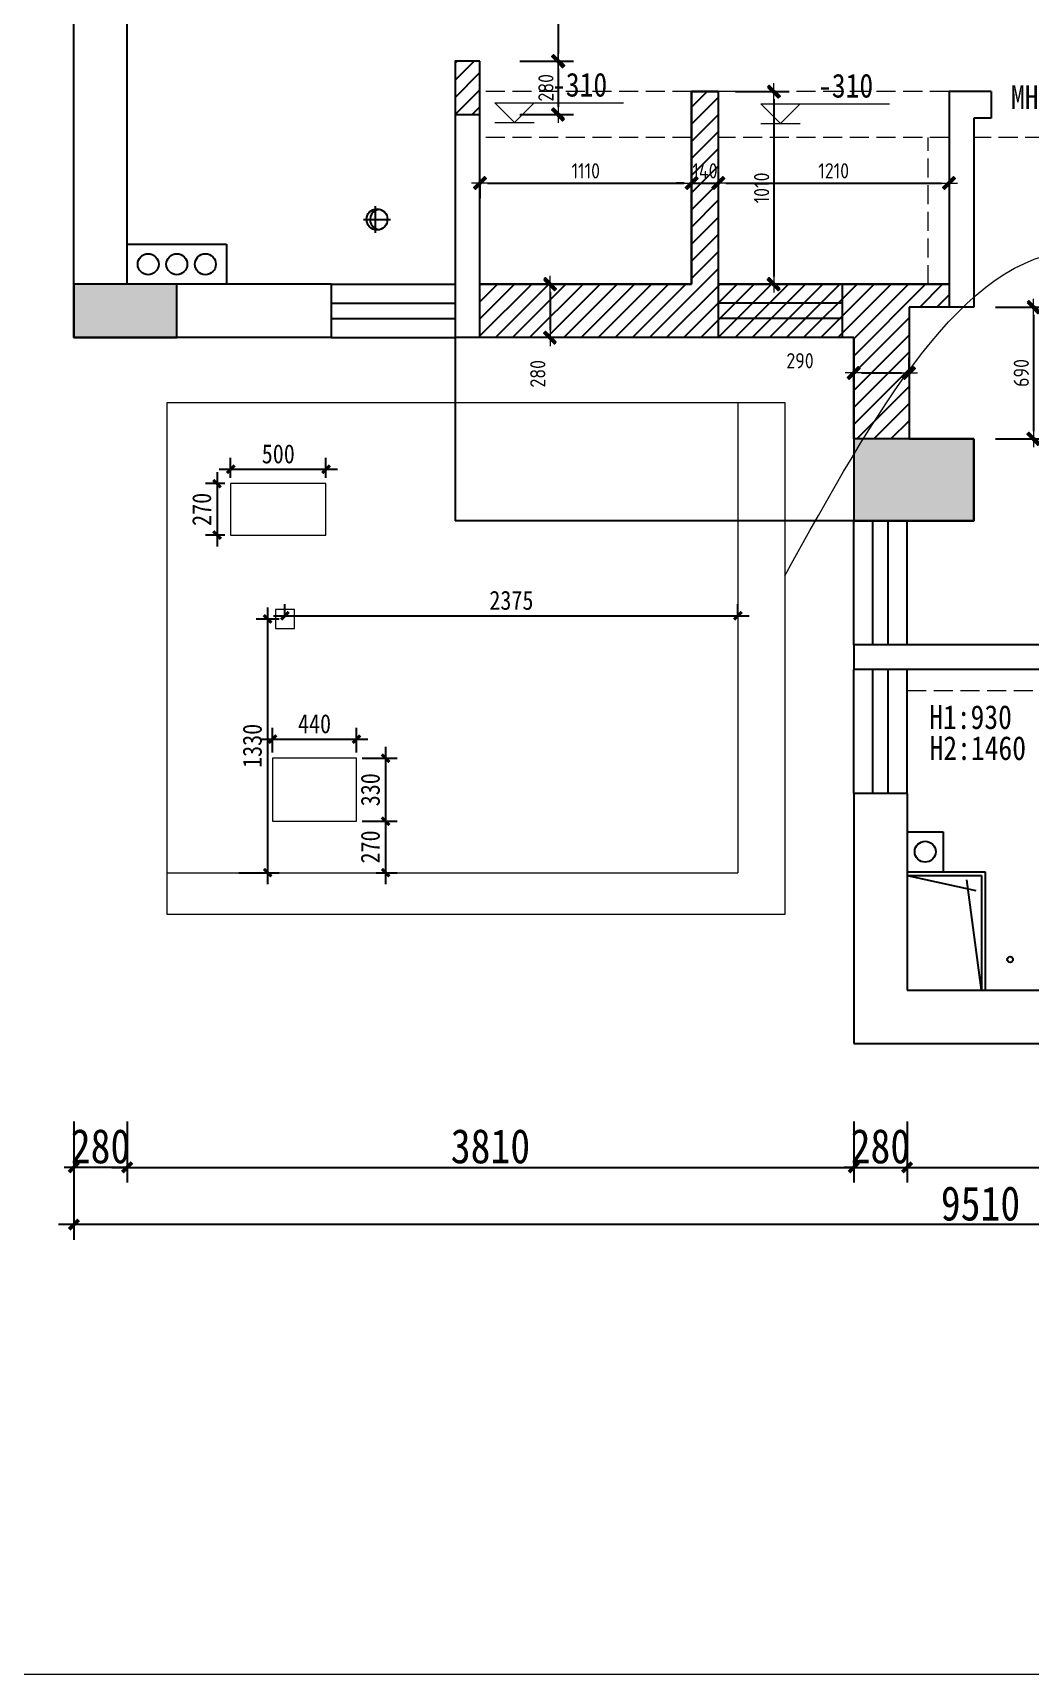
# Model space of a CAD drawing. Header units: millimetres. Extents: x 104198 to 1296755, y -81101 to 81453.
# Drawn here: x 543913 to 549144, y 5266 to 13871 of the extents above; entities that cross this region are included whole.
import ezdxf

# ---------------------------------------------------------------- set-up
doc = ezdxf.new("R2010")
doc.units = ezdxf.units.MM
doc.header["$PDMODE"] = 3
doc.linetypes.add('DASH', pattern=[8.89, 6.35, -2.54])
doc.layers.get('Defpoints').update_dxf_attribs({"color": 250})
for name, color, linetype, lineweight in [('01-PL-墙体柱子', 7, 'Continuous', 35), ('1-活动家具', 51, 'Continuous', 20), ('Lintel【过梁】', 6, 'DASH', 0), ('平面文字', 2, 'Continuous', 0)]:
    doc.layers.add(name, color=color, linetype=linetype, lineweight=lineweight)
for name, color, linetype in [('11-PL-原始门窗', 1, 'Continuous'), ('2-拆除墙墙体', 4, 'Continuous'), ('30-PL-平面文字说明', 1, 'Continuous'), ('墙体', 7, 'Continuous'), ('窗户', 1, 'Continuous')]:
    doc.layers.add(name, color=color, linetype=linetype)
doc.styles.add('CCD_DIM', font='ARCHS.SHX')
doc.styles.add('新宋体', font='', dxfattribs={"width": 0.85})
doc.styles.get('新宋体').set_extended_font_data('NSimSun')
doc.dimstyles.new('平面内部标注', dxfattribs={"dimtxt": 100, "dimasz": 40, "dimexe": 60, "dimexo": 30, "dimgap": 30, "dimtad": 1, "dimdec": 0, "dimtxsty": '新宋体', "dimblk": 'ARCHTICK', "dimcen": 80, "dimdle": 60, "dimclrd": 8, "dimclre": 8, "dimclrt": 1, "dimadec": 0, "dimazin": 0, "dimtfac": 1, "dimtdec": 0, "dimtix": 1, "dimtmove": 2, "dimatfit": 3, "dimldrblk": 'DOT', "dimfxl": 150, "dimfxlon": 1, "dimarcsym": 0})
doc.dimstyles.new('平面外部尺寸', dxfattribs={"dimtxt": 180, "dimasz": 50, "dimexe": 80, "dimexo": 60, "dimgap": 20, "dimtad": 1, "dimdec": 0, "dimtxsty": '新宋体', "dimblk": 'ARCHTICK', "dimcen": 2.5, "dimdle": 80, "dimclrd": 8, "dimclre": 8, "dimclrt": 1, "dimadec": 0, "dimazin": 0, "dimtfac": 1, "dimtdec": 0, "dimtix": 1, "dimtmove": 2, "dimatfit": 3, "dimldrblk": 'DOT', "dimfxl": 1, "dimarcsym": 0})
doc.dimstyles.new('海龍1：40', dxfattribs={"dimscale": 40, "dimtxt": 2, "dimasz": 1, "dimexe": 2, "dimexo": 2, "dimgap": 0.6, "dimtad": 1, "dimdec": 0, "dimrnd": 5, "dimdsep": 46, "dimtxsty": 'CCD_DIM', "dimblk": 'WS-cj', "dimcen": 1, "dimclrd": 44, "dimclre": 44, "dimclrt": 2, "dimadec": 0, "dimazin": 2, "dimtfac": 1, "dimtdec": 4, "dimtix": 1, "dimtmove": 2, "dimatfit": 3, "dimldrblk": 'CCD_Leader_Arrow', "dimfxl": 5, "dimfxlon": 1, "dimtolj": 1, "dimarcsym": 0})

# ---------------------------------------------------------------- blocks, each defined once
blk = doc.blocks.new('_ArchTick')
at = {"color": 2, "linetype": 'ByBlock', "const_width": 0.4}
blk.add_lwpolyline([(-0.5, -0.5), (0.5, 0.5)], dxfattribs=at)
blk = doc.blocks.new('*D353')
at = {"layer": 'Defpoints', "color": 0, "transparency": 16777216}
for p in [(545610.5, 10167.8), (545170.5, 10067.4), (545610.5, 10067.4)]:
    blk.add_point(p, dxfattribs=at)
at = {"layer": '平面文字', "color": 8, "lineweight": -2, "transparency": 16777216}
for p, q in [((545110.5, 10167.8), (545670.5, 10167.8)), ((545170.5, 10097.4), (545170.5, 10227.8)), ((545610.5, 10097.4), (545610.5, 10227.8))]:
    blk.add_line(p, q, dxfattribs=at)
at = {"layer": '平面文字', "color": 8, "lineweight": -2, "transparency": 16777216, "xscale": 40, "yscale": 40, "zscale": 40, "rotation": 180}
blk.add_blockref('_ArchTick', (545170.5, 10167.8), dxfattribs=at)
at = {"layer": '平面文字', "color": 8, "lineweight": -2, "transparency": 16777216, "xscale": 40, "yscale": 40, "zscale": 40}
blk.add_blockref('_ArchTick', (545610.5, 10167.8), dxfattribs=at)
at = {"layer": '平面文字', "color": 1, "transparency": 16777216, "insert": (545390.5, 10247.8), "char_height": 100, "attachment_point": 5, "style": '新宋体'}
blk.add_mtext('440', dxfattribs=at)
blk = doc.blocks.new('_Dot')
at = {"color": 2, "linetype": 'ByBlock', "lineweight": -2}
blk.add_line((-0.5, 0), (-1, 0), dxfattribs=at)
at = {"color": 2, "linetype": 'ByBlock', "const_width": 0.5}
blk.add_lwpolyline([(-0.25, 0, 1), (0.25, 0, 1)], format="xyb", close=True, dxfattribs=at)
blk = doc.blocks.new('*D354')
at = {"layer": 'Defpoints', "color": 0, "transparency": 16777216}
for p in [(545610.5, 10067.4), (545610.5, 9737.4), (545763.5, 9737.4)]:
    blk.add_point(p, dxfattribs=at)
at = {"layer": '平面文字', "color": 8, "lineweight": -2, "transparency": 16777216}
for p, q in [((545763.5, 10127.4), (545763.5, 9677.4)), ((545640.5, 10067.4), (545823.5, 10067.4)), ((545640.5, 9737.4), (545823.5, 9737.4))]:
    blk.add_line(p, q, dxfattribs=at)
at = {"layer": '平面文字', "color": 8, "lineweight": -2, "transparency": 16777216, "xscale": 40, "yscale": 40, "zscale": 40}
for p, rotation in [((545763.5, 10067.4), 90), ((545763.5, 9737.4), 270)]:
    blk.add_blockref('_ArchTick', p, dxfattribs=dict(at, rotation=rotation))
at = {"layer": '平面文字', "color": 1, "transparency": 16777216, "insert": (545683.5, 9902.4), "char_height": 100, "attachment_point": 5, "rotation": 90, "style": '新宋体'}
blk.add_mtext('330', dxfattribs=at)
blk = doc.blocks.new('*D355')
at = {"layer": 'Defpoints', "color": 0, "transparency": 16777216}
for p in [(545610.5, 9737.4), (545684, 9467.4), (545763.5, 9467.4)]:
    blk.add_point(p, dxfattribs=at)
at = {"layer": '平面文字', "color": 8, "lineweight": -2, "transparency": 16777216}
for p, q in [((545640.5, 9737.4), (545823.5, 9737.4)), ((545763.5, 9797.4), (545763.5, 9407.4)), ((545714, 9467.4), (545823.5, 9467.4))]:
    blk.add_line(p, q, dxfattribs=at)
at = {"layer": '平面文字', "color": 8, "lineweight": -2, "transparency": 16777216, "xscale": 40, "yscale": 40, "zscale": 40}
for p, rotation in [((545763.5, 9737.4), 90), ((545763.5, 9467.4), 270)]:
    blk.add_blockref('_ArchTick', p, dxfattribs=dict(at, rotation=rotation))
at = {"layer": '平面文字', "color": 1, "transparency": 16777216, "insert": (545683.5, 9602.4), "char_height": 100, "attachment_point": 5, "rotation": 90, "style": '新宋体'}
blk.add_mtext('270', dxfattribs=at)
blk = doc.blocks.new('*D356')
at = {"layer": 'Defpoints', "color": 0, "transparency": 16777216}
for p in [(545450.5, 11582.7), (544950.5, 11507.4), (545450.5, 11507.4)]:
    blk.add_point(p, dxfattribs=at)
at = {"layer": '平面文字', "color": 8, "lineweight": -2, "transparency": 16777216}
for p, q in [((544950.5, 11537.4), (544950.5, 11642.7)), ((545450.5, 11537.4), (545450.5, 11642.7)), ((544890.5, 11582.7), (545510.5, 11582.7))]:
    blk.add_line(p, q, dxfattribs=at)
at = {"layer": '平面文字', "color": 8, "lineweight": -2, "transparency": 16777216, "xscale": 40, "yscale": 40, "zscale": 40, "rotation": 180}
blk.add_blockref('_ArchTick', (544950.5, 11582.7), dxfattribs=at)
at = {"layer": '平面文字', "color": 8, "lineweight": -2, "transparency": 16777216, "xscale": 40, "yscale": 40, "zscale": 40}
blk.add_blockref('_ArchTick', (545450.5, 11582.7), dxfattribs=at)
at = {"layer": '平面文字', "color": 1, "transparency": 16777216, "insert": (545200.5, 11662.7), "char_height": 100, "attachment_point": 5, "style": '新宋体'}
blk.add_mtext('500', dxfattribs=at)
blk = doc.blocks.new('*D352')
at = {"layer": 'Defpoints', "color": 0, "transparency": 16777216}
for p in [(545235.5, 10797.4), (547610.5, 10814.8), (547610.5, 10797.4)]:
    blk.add_point(p, dxfattribs=at)
at = {"layer": '平面文字', "color": 8, "lineweight": -2, "transparency": 16777216}
for p, q in [((545235.5, 10814.8), (545235.5, 10874.8)), ((547610.5, 10814.8), (547610.5, 10874.8)), ((545175.5, 10814.8), (547670.5, 10814.8))]:
    blk.add_line(p, q, dxfattribs=at)
at = {"layer": '平面文字', "color": 8, "lineweight": -2, "transparency": 16777216, "xscale": 40, "yscale": 40, "zscale": 40, "rotation": 180}
blk.add_blockref('_ArchTick', (545235.5, 10814.8), dxfattribs=at)
at = {"layer": '平面文字', "color": 8, "lineweight": -2, "transparency": 16777216, "xscale": 40, "yscale": 40, "zscale": 40}
blk.add_blockref('_ArchTick', (547610.5, 10814.8), dxfattribs=at)
at = {"layer": '平面文字', "color": 1, "transparency": 16777216, "insert": (546423, 10894.8), "char_height": 100, "attachment_point": 5, "style": '新宋体'}
blk.add_mtext('2375', dxfattribs=at)
blk = doc.blocks.new('*D357')
at = {"layer": 'Defpoints', "color": 0, "transparency": 16777216}
for p in [(545235.5, 10797.4), (104628.7, 9467.4), (545144.4, 9467.4)]:
    blk.add_point(p, dxfattribs=at)
at = {"layer": '平面文字', "color": 8, "lineweight": -2, "transparency": 16777216}
for p, q in [((545144.4, 10857.4), (545144.4, 9407.4)), ((545205.5, 10797.4), (545084.4, 10797.4)), ((544994.4, 9467.4), (545204.4, 9467.4))]:
    blk.add_line(p, q, dxfattribs=at)
at = {"layer": '平面文字', "color": 8, "lineweight": -2, "transparency": 16777216, "xscale": 40, "yscale": 40, "zscale": 40}
for p, rotation in [((545144.4, 10797.4), 90), ((545144.4, 9467.4), 270)]:
    blk.add_blockref('_ArchTick', p, dxfattribs=dict(at, rotation=rotation))
at = {"layer": '平面文字', "color": 1, "transparency": 16777216, "insert": (545064.4, 10132.4), "char_height": 100, "attachment_point": 5, "rotation": 90, "style": '新宋体'}
blk.add_mtext('1330', dxfattribs=at)
blk = doc.blocks.new('*D358')
at = {"layer": 'Defpoints', "color": 0, "transparency": 16777216}
for p in [(544950.5, 11507.4), (544879.4, 11237.4), (544950.5, 11237.4)]:
    blk.add_point(p, dxfattribs=at)
at = {"layer": '平面文字', "color": 8, "lineweight": -2, "transparency": 16777216}
for p, q in [((544879.4, 11567.4), (544879.4, 11177.4)), ((544920.5, 11507.4), (544819.4, 11507.4)), ((544920.5, 11237.4), (544819.4, 11237.4))]:
    blk.add_line(p, q, dxfattribs=at)
at = {"layer": '平面文字', "color": 8, "lineweight": -2, "transparency": 16777216, "xscale": 40, "yscale": 40, "zscale": 40}
for p, rotation in [((544879.4, 11507.4), 90), ((544879.4, 11237.4), 270)]:
    blk.add_blockref('_ArchTick', p, dxfattribs=dict(at, rotation=rotation))
at = {"layer": '平面文字', "color": 1, "transparency": 16777216, "insert": (544799.4, 11372.4), "char_height": 100, "attachment_point": 5, "rotation": 90, "style": '新宋体'}
blk.add_mtext('270', dxfattribs=at)
blk = doc.blocks.new('*D359')
at = {"layer": 'Defpoints', "color": 0, "transparency": 16777216}
for p in [(544950.5, 11237.4), (104343.7, 9467.4), (104343.7, 9467.4)]:
    blk.add_point(p, dxfattribs=at)
at = {"layer": '平面文字', "color": 8, "lineweight": -2, "transparency": 16777216}
for p, q in [((104343.7, 11297.4), (104343.7, 9407.4)), ((104493.7, 11237.4), (104283.7, 11237.4)), ((104343.7, 9467.4), (104283.7, 9467.4))]:
    blk.add_line(p, q, dxfattribs=at)
at = {"layer": '平面文字', "color": 8, "lineweight": -2, "transparency": 16777216, "xscale": 40, "yscale": 40, "zscale": 40}
for p, rotation in [((104343.7, 11237.4), 90), ((104343.7, 9467.4), 270)]:
    blk.add_blockref('_ArchTick', p, dxfattribs=dict(at, rotation=rotation))
at = {"layer": '平面文字', "color": 1, "transparency": 16777216, "insert": (104263.7, 10352.4), "char_height": 100, "attachment_point": 5, "rotation": 90, "style": '新宋体'}
blk.add_mtext('1770', dxfattribs=at)
blk = doc.blocks.new('WS-cj')
blk.add_hatch(color=2).paths.add_polyline_path([(0.59, 0.82), (-0.82, -0.59), (-0.59, -0.82), (0.82, 0.59)])
at = {"color": 2, "linetype": 'ByBlock', "lineweight": 0}
for p, q in [((-1.1, 0), (0, 0)), ((0, 0), (1.1, 0))]:
    blk.add_line(p, q, dxfattribs=at)
at = {"color": 2}
blk.add_lwpolyline([(0.59, 0.82), (-0.82, -0.59), (-0.59, -0.82), (0.82, 0.59)], close=True, dxfattribs=at)
blk = doc.blocks.new('*D407')
at = {"layer": '2-拆除墙墙体', "color": 44, "lineweight": -2, "transparency": 16777216}
for p, q in [((546468.1, 14422.5), (546748.1, 14422.5)), ((546668.1, 14382.5), (546668.1, 13762.5)), ((546468.1, 13722.5), (546748.1, 13722.5))]:
    blk.add_line(p, q, dxfattribs=at)
at = {"layer": 'Defpoints', "color": 0, "transparency": 16777216}
for p in [(546258.2, 14422.5), (546258.2, 13722.5), (546668.1, 13722.5)]:
    blk.add_point(p, dxfattribs=at)
at = {"layer": '2-拆除墙墙体', "color": 44, "lineweight": -2, "transparency": 16777216, "xscale": 40, "yscale": 40, "zscale": 40}
for p, rotation in [((546668.1, 14422.5), 90), ((546668.1, 13722.5), 270)]:
    blk.add_blockref('WS-cj', p, dxfattribs=dict(at, rotation=rotation))
at = {"layer": '2-拆除墙墙体', "color": 2, "transparency": 16777216, "insert": (546604.1, 14072.5), "char_height": 80, "attachment_point": 5, "rotation": 90, "style": 'CCD_DIM'}
blk.add_mtext('\\A1;700', dxfattribs=at)
blk = doc.blocks.new('CCD_Leader_Arrow')
at = {"color": 50, "linetype": 'ByBlock'}
blk.add_line((0, 0), (-1, 0), dxfattribs=at)
for points in [[(-0.86, 0.67), (-0.6, 0.85), (-0.24, 0), (0, 0)], [(-0.86, -0.67), (-0.6, -0.85), (-0.24, 0), (0, 0)]]:
    blk.add_solid(points, dxfattribs=at)
blk = doc.blocks.new('*D408')
at = {"layer": '2-拆除墙墙体', "color": 44, "lineweight": -2, "transparency": 16777216}
for p, q in [((546468.1, 13722.5), (546748.1, 13722.5)), ((546668.1, 13682.5), (546668.1, 13482.5)), ((546468.1, 13442.5), (546748.1, 13442.5))]:
    blk.add_line(p, q, dxfattribs=at)
at = {"layer": 'Defpoints', "color": 0, "transparency": 16777216}
for p in [(546258.2, 13722.5), (546258.2, 13442.5), (546668.1, 13442.5)]:
    blk.add_point(p, dxfattribs=at)
at = {"layer": '2-拆除墙墙体', "color": 44, "lineweight": -2, "transparency": 16777216, "xscale": 40, "yscale": 40, "zscale": 40}
for p, rotation in [((546668.1, 13722.5), 90), ((546668.1, 13442.5), 270)]:
    blk.add_blockref('WS-cj', p, dxfattribs=dict(at, rotation=rotation))
at = {"layer": '2-拆除墙墙体', "color": 2, "transparency": 16777216, "insert": (546604.1, 13582.5), "char_height": 80, "attachment_point": 5, "rotation": 90, "style": 'CCD_DIM'}
blk.add_mtext('\\A1;280', dxfattribs=at)
blk = doc.blocks.new('*D410')
at = {"layer": '2-拆除墙墙体', "color": 44, "lineweight": -2, "transparency": 16777216}
for p, q in [((546258.2, 13083.2), (546258.2, 13003.2)), ((546298.2, 13083.2), (547328.2, 13083.2)), ((547368.2, 13083.2), (547368.2, 13003.2))]:
    blk.add_line(p, q, dxfattribs=at)
at = {"layer": 'Defpoints', "color": 0, "transparency": 16777216}
for p in [(546258.2, 13137.5), (547368.2, 13137.5), (547368.2, 13083.2)]:
    blk.add_point(p, dxfattribs=at)
at = {"layer": '2-拆除墙墙体', "color": 44, "lineweight": -2, "transparency": 16777216, "xscale": 40, "yscale": 40, "zscale": 40, "rotation": 180}
blk.add_blockref('WS-cj', (546258.2, 13083.2), dxfattribs=at)
at = {"layer": '2-拆除墙墙体', "color": 44, "lineweight": -2, "transparency": 16777216, "xscale": 40, "yscale": 40, "zscale": 40}
blk.add_blockref('WS-cj', (547368.2, 13083.2), dxfattribs=at)
at = {"layer": '2-拆除墙墙体', "color": 2, "transparency": 16777216, "insert": (546813.2, 13147.2), "char_height": 80, "attachment_point": 5, "style": 'CCD_DIM'}
blk.add_mtext('\\A1;1110', dxfattribs=at)
blk = doc.blocks.new('*D411')
at = {"layer": '2-拆除墙墙体', "color": 44, "lineweight": -2, "transparency": 16777216}
for p, q in [((547328.2, 13083.2), (547288.2, 13083.2)), ((547368.2, 13083.2), (547368.2, 13003.2)), ((547368.2, 13083.2), (547508.2, 13083.2)), ((547508.2, 13083.2), (547508.2, 13003.2)), ((547548.2, 13083.2), (547588.2, 13083.2))]:
    blk.add_line(p, q, dxfattribs=at)
at = {"layer": 'Defpoints', "color": 0, "transparency": 16777216}
for p in [(547368.2, 13137.5), (547508.2, 13152.3), (547508.2, 13083.2)]:
    blk.add_point(p, dxfattribs=at)
at = {"layer": '2-拆除墙墙体', "color": 44, "lineweight": -2, "transparency": 16777216, "xscale": 40, "yscale": 40, "zscale": 40}
blk.add_blockref('WS-cj', (547368.2, 13083.2), dxfattribs=at)
at = {"layer": '2-拆除墙墙体', "color": 44, "lineweight": -2, "transparency": 16777216, "xscale": 40, "yscale": 40, "zscale": 40, "rotation": 180}
blk.add_blockref('WS-cj', (547508.2, 13083.2), dxfattribs=at)
at = {"layer": '2-拆除墙墙体', "color": 2, "transparency": 16777216, "insert": (547438.2, 13147.2), "char_height": 80, "attachment_point": 5, "style": 'CCD_DIM'}
blk.add_mtext('\\A1;140', dxfattribs=at)
blk = doc.blocks.new('*D412')
at = {"layer": '2-拆除墙墙体', "color": 44, "lineweight": -2, "transparency": 16777216}
for p, q in [((547508.2, 13083.2), (547508.2, 13003.2)), ((547548.2, 13083.2), (548678.2, 13083.2)), ((548718.2, 13119.9), (548718.2, 13003.2))]:
    blk.add_line(p, q, dxfattribs=at)
at = {"layer": 'Defpoints', "color": 0, "transparency": 16777216}
for p in [(548718.2, 13199.9), (547508.2, 13152.3), (548718.2, 13083.2)]:
    blk.add_point(p, dxfattribs=at)
at = {"layer": '2-拆除墙墙体', "color": 44, "lineweight": -2, "transparency": 16777216, "xscale": 40, "yscale": 40, "zscale": 40, "rotation": 180}
blk.add_blockref('WS-cj', (547508.2, 13083.2), dxfattribs=at)
at = {"layer": '2-拆除墙墙体', "color": 44, "lineweight": -2, "transparency": 16777216, "xscale": 40, "yscale": 40, "zscale": 40}
blk.add_blockref('WS-cj', (548718.2, 13083.2), dxfattribs=at)
at = {"layer": '2-拆除墙墙体', "color": 2, "transparency": 16777216, "insert": (548113.2, 13147.2), "char_height": 80, "attachment_point": 5, "style": 'CCD_DIM'}
blk.add_mtext('\\A1;1210', dxfattribs=at)
blk = doc.blocks.new('*D413')
at = {"layer": '2-拆除墙墙体', "color": 44, "lineweight": -2, "transparency": 16777216}
for p, q in [((547599.1, 13562.5), (547879.1, 13562.5)), ((547799.1, 13522.5), (547799.1, 12592.5)), ((547599.1, 12552.5), (547879.1, 12552.5))]:
    blk.add_line(p, q, dxfattribs=at)
at = {"layer": 'Defpoints', "color": 0, "transparency": 16777216}
for p in [(547508.2, 13562.5), (547508.2, 12552.5), (547799.1, 12552.5)]:
    blk.add_point(p, dxfattribs=at)
at = {"layer": '2-拆除墙墙体', "color": 44, "lineweight": -2, "transparency": 16777216, "xscale": 40, "yscale": 40, "zscale": 40}
for p, rotation in [((547799.1, 13562.5), 90), ((547799.1, 12552.5), 270)]:
    blk.add_blockref('WS-cj', p, dxfattribs=dict(at, rotation=rotation))
at = {"layer": '2-拆除墙墙体', "color": 2, "transparency": 16777216, "insert": (547735.1, 13057.5), "char_height": 80, "attachment_point": 5, "rotation": 90, "style": 'CCD_DIM'}
blk.add_mtext('\\A1;1010', dxfattribs=at)
blk = doc.blocks.new('*D414')
at = {"layer": '2-拆除墙墙体', "color": 44, "lineweight": -2, "transparency": 16777216}
for p, q in [((546625.5, 12552.5), (546545.5, 12552.5)), ((546625.5, 12512.5), (546625.5, 12312.5)), ((546625.5, 12272.5), (546545.5, 12272.5))]:
    blk.add_line(p, q, dxfattribs=at)
at = {"layer": 'Defpoints', "color": 0, "transparency": 16777216}
for p in [(546687.2, 12552.5), (546625.5, 12272.5), (546687.2, 12272.5)]:
    blk.add_point(p, dxfattribs=at)
at = {"layer": '2-拆除墙墙体', "color": 44, "lineweight": -2, "transparency": 16777216, "xscale": 40, "yscale": 40, "zscale": 40}
for p, rotation in [((546625.5, 12552.5), 90), ((546625.5, 12272.5), 270)]:
    blk.add_blockref('WS-cj', p, dxfattribs=dict(at, rotation=rotation))
at = {"layer": '2-拆除墙墙体', "color": 2, "transparency": 16777216, "insert": (546561.5, 12083.1), "char_height": 80, "attachment_point": 5, "rotation": 90, "style": 'CCD_DIM'}
blk.add_mtext('\\A1;280', dxfattribs=at)
blk = doc.blocks.new('*D415')
at = {"layer": '2-拆除墙墙体', "color": 44, "lineweight": -2, "transparency": 16777216}
for p, q in [((548961, 12432.5), (549241, 12432.5)), ((549161, 12392.5), (549161, 11782.5)), ((548961, 11742.5), (549241, 11742.5))]:
    blk.add_line(p, q, dxfattribs=at)
at = {"layer": 'Defpoints', "color": 0, "transparency": 16777216}
for p in [(548508.2, 12432.5), (548508.2, 11742.5), (549161, 11742.5)]:
    blk.add_point(p, dxfattribs=at)
at = {"layer": '2-拆除墙墙体', "color": 44, "lineweight": -2, "transparency": 16777216, "xscale": 40, "yscale": 40, "zscale": 40}
for p, rotation in [((549161, 12432.5), 90), ((549161, 11742.5), 270)]:
    blk.add_blockref('WS-cj', p, dxfattribs=dict(at, rotation=rotation))
at = {"layer": '2-拆除墙墙体', "color": 2, "transparency": 16777216, "insert": (549097, 12087.5), "char_height": 80, "attachment_point": 5, "rotation": 90, "style": 'CCD_DIM'}
blk.add_mtext('\\A1;690', dxfattribs=at)
blk = doc.blocks.new('*D422')
at = {"layer": '2-拆除墙墙体', "color": 44, "lineweight": -2, "transparency": 16777216}
for p, q in [((548218.2, 12087.5), (548218.2, 12167.5)), ((548508.2, 12087.5), (548508.2, 12167.5)), ((548258.2, 12087.5), (548468.2, 12087.5))]:
    blk.add_line(p, q, dxfattribs=at)
at = {"layer": 'Defpoints', "color": 0, "transparency": 16777216}
for p in [(548218.2, 12086.9), (548508.2, 12087.5), (548508.2, 12087.5)]:
    blk.add_point(p, dxfattribs=at)
at = {"layer": '2-拆除墙墙体', "color": 44, "lineweight": -2, "transparency": 16777216, "xscale": 40, "yscale": 40, "zscale": 40, "rotation": 180}
blk.add_blockref('WS-cj', (548218.2, 12087.5), dxfattribs=at)
at = {"layer": '2-拆除墙墙体', "color": 44, "lineweight": -2, "transparency": 16777216, "xscale": 40, "yscale": 40, "zscale": 40}
blk.add_blockref('WS-cj', (548508.2, 12087.5), dxfattribs=at)
at = {"layer": '2-拆除墙墙体', "color": 2, "transparency": 16777216, "insert": (547936.7, 12151.5), "char_height": 80, "attachment_point": 5, "style": 'CCD_DIM'}
blk.add_mtext('\\A1;290', dxfattribs=at)
blk = doc.blocks.new('*D523')
at = {"layer": '30-PL-平面文字说明', "color": 8, "lineweight": -2, "transparency": 16777216}
for p, q in [((544408.2, 8162.5), (544408.2, 7842.5)), ((548218.2, 8162.5), (548218.2, 7842.5)), ((544328.2, 7922.5), (548298.2, 7922.5))]:
    blk.add_line(p, q, dxfattribs=at)
at = {"layer": 'Defpoints', "color": 0, "transparency": 16777216}
for p in [(544408.2, 8222.5), (548218.2, 8222.5), (548218.2, 7922.5)]:
    blk.add_point(p, dxfattribs=at)
at = {"layer": '30-PL-平面文字说明', "color": 8, "lineweight": -2, "transparency": 16777216, "xscale": 50, "yscale": 50, "zscale": 50, "rotation": 180}
blk.add_blockref('_ArchTick', (544408.2, 7922.5), dxfattribs=at)
at = {"layer": '30-PL-平面文字说明', "color": 8, "lineweight": -2, "transparency": 16777216, "xscale": 50, "yscale": 50, "zscale": 50}
blk.add_blockref('_ArchTick', (548218.2, 7922.5), dxfattribs=at)
at = {"layer": '30-PL-平面文字说明', "color": 1, "transparency": 16777216, "insert": (546313.2, 8032.5), "char_height": 180, "attachment_point": 5, "style": '新宋体'}
blk.add_mtext('3810', dxfattribs=at)
blk = doc.blocks.new('*D524')
at = {"layer": '30-PL-平面文字说明', "color": 8, "lineweight": -2, "transparency": 16777216}
for p, q in [((548218.2, 8162.5), (548218.2, 7842.5)), ((548498.2, 8162.5), (548498.2, 7842.5)), ((548218.2, 7922.5), (548168.2, 7922.5)), ((548218.2, 7922.5), (548498.2, 7922.5)), ((548498.2, 7922.5), (548548.2, 7922.5))]:
    blk.add_line(p, q, dxfattribs=at)
at = {"layer": 'Defpoints', "color": 0, "transparency": 16777216}
for p in [(548218.2, 8222.5), (548498.2, 8222.5), (548498.2, 7922.5)]:
    blk.add_point(p, dxfattribs=at)
at = {"layer": '30-PL-平面文字说明', "color": 8, "lineweight": -2, "transparency": 16777216, "xscale": 50, "yscale": 50, "zscale": 50}
blk.add_blockref('_ArchTick', (548218.2, 7922.5), dxfattribs=at)
at = {"layer": '30-PL-平面文字说明', "color": 8, "lineweight": -2, "transparency": 16777216, "xscale": 50, "yscale": 50, "zscale": 50, "rotation": 180}
blk.add_blockref('_ArchTick', (548498.2, 7922.5), dxfattribs=at)
at = {"layer": '30-PL-平面文字说明', "color": 1, "transparency": 16777216, "insert": (548358.2, 8032.5), "char_height": 180, "attachment_point": 5, "style": '新宋体'}
blk.add_mtext('280', dxfattribs=at)
blk = doc.blocks.new('*D525')
at = {"layer": '30-PL-平面文字说明', "color": 8, "lineweight": -2, "transparency": 16777216}
for p, q in [((548498.2, 8162.5), (548498.2, 7842.5)), ((551218.2, 8162.5), (551218.2, 7842.5)), ((548418.2, 7922.5), (551298.2, 7922.5))]:
    blk.add_line(p, q, dxfattribs=at)
at = {"layer": 'Defpoints', "color": 0, "transparency": 16777216}
for p in [(548498.2, 8222.5), (551218.2, 8222.5), (551218.2, 7922.5)]:
    blk.add_point(p, dxfattribs=at)
at = {"layer": '30-PL-平面文字说明', "color": 8, "lineweight": -2, "transparency": 16777216, "xscale": 50, "yscale": 50, "zscale": 50, "rotation": 180}
blk.add_blockref('_ArchTick', (548498.2, 7922.5), dxfattribs=at)
at = {"layer": '30-PL-平面文字说明', "color": 8, "lineweight": -2, "transparency": 16777216, "xscale": 50, "yscale": 50, "zscale": 50}
blk.add_blockref('_ArchTick', (551218.2, 7922.5), dxfattribs=at)
at = {"layer": '30-PL-平面文字说明', "color": 1, "transparency": 16777216, "insert": (549858.2, 8032.5), "char_height": 180, "attachment_point": 5, "style": '新宋体'}
blk.add_mtext('2720', dxfattribs=at)
blk = doc.blocks.new('*D529')
at = {"layer": '30-PL-平面文字说明', "color": 8, "lineweight": -2, "transparency": 16777216}
for p, q in [((544128.2, 8162.5), (544128.2, 7542.5)), ((553638.2, 8162.5), (553638.2, 7542.5)), ((553718.2, 7622.5), (544048.2, 7622.5))]:
    blk.add_line(p, q, dxfattribs=at)
at = {"layer": 'Defpoints', "color": 0, "transparency": 16777216}
for p in [(544128.2, 8222.5), (553638.2, 8222.5), (544128.2, 7622.5)]:
    blk.add_point(p, dxfattribs=at)
at = {"layer": '30-PL-平面文字说明', "color": 8, "lineweight": -2, "transparency": 16777216, "xscale": 50, "yscale": 50, "zscale": 50, "rotation": 180}
blk.add_blockref('_ArchTick', (544128.2, 7622.5), dxfattribs=at)
at = {"layer": '30-PL-平面文字说明', "color": 8, "lineweight": -2, "transparency": 16777216, "xscale": 50, "yscale": 50, "zscale": 50}
blk.add_blockref('_ArchTick', (553638.2, 7622.5), dxfattribs=at)
at = {"layer": '30-PL-平面文字说明', "color": 1, "transparency": 16777216, "insert": (548883.2, 7732.5), "char_height": 180, "attachment_point": 5, "style": '新宋体'}
blk.add_mtext('9510', dxfattribs=at)
blk = doc.blocks.new('*D546')
at = {"layer": '30-PL-平面文字说明', "color": 8, "lineweight": -2, "transparency": 16777216}
for p, q in [((544128.2, 8162.5), (544128.2, 7842.5)), ((544408.2, 8162.5), (544408.2, 7842.5)), ((544128.2, 7922.5), (544078.2, 7922.5)), ((544408.2, 7922.5), (544128.2, 7922.5)), ((544408.2, 7922.5), (544458.2, 7922.5))]:
    blk.add_line(p, q, dxfattribs=at)
at = {"layer": 'Defpoints', "color": 0, "transparency": 16777216}
for p in [(544128.2, 8222.5), (544408.2, 8222.5), (544128.2, 7922.5)]:
    blk.add_point(p, dxfattribs=at)
at = {"layer": '30-PL-平面文字说明', "color": 8, "lineweight": -2, "transparency": 16777216, "xscale": 50, "yscale": 50, "zscale": 50}
blk.add_blockref('_ArchTick', (544128.2, 7922.5), dxfattribs=at)
at = {"layer": '30-PL-平面文字说明', "color": 8, "lineweight": -2, "transparency": 16777216, "xscale": 50, "yscale": 50, "zscale": 50, "rotation": 180}
blk.add_blockref('_ArchTick', (544408.2, 7922.5), dxfattribs=at)
at = {"layer": '30-PL-平面文字说明', "color": 1, "transparency": 16777216, "insert": (544268.2, 8032.5), "char_height": 180, "attachment_point": 5, "style": '新宋体'}
blk.add_mtext('280', dxfattribs=at)

msp = doc.modelspace()

# ---------------------------------------------------------------- hatches: boundary and pattern name
at = {"layer": '01-PL-墙体柱子', "lineweight": -2, "ltscale": 10}
for points in [[(544668.2, 12552.5), (544128.2, 12552.5), (544128.2, 12272.5), (544668.2, 12272.5)], [(548848.2, 11742.5), (548218.2, 11742.5), (548218.2, 11312.5), (548848.2, 11312.5)]]:
    msp.add_hatch(color=8, dxfattribs=at).paths.add_polyline_path(points)
at = {"layer": '2-拆除墙墙体'}
h = msp.add_hatch(dxfattribs=at)
h.set_pattern_fill('ANSI31', color=250, scale=20, style=0)
h.set_pattern_definition([(45, (546128.16, 13442.51), (-44.901, 44.901), [])])
h.paths.add_polyline_path([(546258, 13722.5), (546128.2, 13722.5), (546128.2, 13442.5), (546258, 13442.5)])
h = msp.add_hatch(dxfattribs=at)
h.set_pattern_fill('ANSI31', color=250, scale=20, style=0)
h.set_pattern_definition([(45, (546258.16, 11742.51), (-44.9013, 44.9013), [])])
h.paths.add_polyline_path([(548508.2, 12432.5), (548718.2, 12432.5), (548718.2, 12552.5), (548158.2, 12552.5), (548158.2, 12272.5), (548218.2, 12272.5), (548218.2, 11742.5), (548508.2, 11742.5)])
h.paths.add_polyline_path([(547508.2, 12552.5), (547508.2, 13562.5), (547368.2, 13562.5), (547368.2, 12552.5), (546258.2, 12552.5), (546258.2, 12272.5), (547508.2, 12272.5)])
h.paths.add_polyline_path([(548158.2, 12552.5), (547508.2, 12552.5), (547508.2, 12452.5), (548158.2, 12452.5)])
h.paths.add_polyline_path([(548158.2, 12452.5), (547508.2, 12452.5), (547508.2, 12372.5), (548158.2, 12372.5)])
h.paths.add_polyline_path([(548158.2, 12372.5), (547508.2, 12372.5), (547508.2, 12272.5), (548158.2, 12272.5)])
h.paths.add_polyline_path([(547322.9, 13207.2), (547553.4, 13207.2), (547553.4, 13087.2), (547322.9, 13087.2)], flags=9)

# ---------------------------------------------------------------- linework, layer by layer
at = {"color": 8}
for p, q in [((545708.2, 12962.6), (545708.2, 12822.4)), ((545648, 12892.5), (545788.3, 12892.5))]:
    msp.add_line(p, q, dxfattribs=at)
at = {"color": 1}
msp.add_circle((545718.2, 12892.5), 55, dxfattribs=at)
msp.add_arc((545734.3, 12891.9), 52.5, 87.64554, 268.22211, dxfattribs=at)
at = {"layer": '01-PL-墙体柱子', "color": 8, "lineweight": -2, "ltscale": 10}
for points in [[(544668.2, 12552.5), (544128.2, 12552.5), (544128.2, 12272.5), (544668.2, 12272.5)], [(548848.2, 11742.5), (548218.2, 11742.5), (548218.2, 11312.5), (548848.2, 11312.5)]]:
    msp.add_lwpolyline(points, close=True, dxfattribs=at)
at = {"layer": '1-活动家具', "color": 3}
msp.add_lwpolyline([(584273.7, 21490.6), (538468.7, 21490.6), (538468.7, 5265.6), (584273.7, 5265.6)], close=True, dxfattribs=at)
at = {"layer": '11-PL-原始门窗', "color": 251}
for p, q in [((545478.2, 12452.5), (546128.2, 12452.5)), ((548158.2, 12452.5), (547508.2, 12452.5)), ((545478.2, 12372.5), (546128.2, 12372.5)), ((548158.2, 12372.5), (547508.2, 12372.5)), ((548318.2, 10662.5), (548318.2, 11312.5)), ((548398.2, 10662.5), (548398.2, 11312.5)), ((548318.2, 9882.5), (548318.2, 10532.5)), ((548398.2, 9882.5), (548398.2, 10532.5))]:
    msp.add_line(p, q, dxfattribs=at)
at = {"layer": '2-拆除墙墙体', "color": 1}
for p, q in [((547368.2, 12552.5), (547368.2, 13562.5)), ((547368.2, 13562.5), (547508.2, 13562.5)), ((547508.2, 13562.5), (547508.2, 12552.5)), ((546258.2, 12272.5), (546258.2, 12552.5)), ((546258.2, 12552.5), (547368.2, 12552.5)), ((547508.2, 12552.5), (548718.2, 12552.5)), ((548718.2, 12552.5), (548718.2, 12432.5)), ((548718.2, 12432.5), (548508.2, 12432.5)), ((548508.2, 12432.5), (548508.2, 11742.5)), ((548218.2, 12272.5), (546258.2, 12272.5)), ((548218.2, 11742.5), (548218.2, 12272.5)), ((548508.2, 11742.5), (548218.2, 11742.5))]:
    msp.add_line(p, q, dxfattribs=at)
msp.add_lwpolyline([(546258, 13722.5), (546128.2, 13722.5), (546128.2, 13442.5), (546258, 13442.5)], close=True, dxfattribs=at)
at = {"layer": '30-PL-平面文字说明'}
for p in [(546128.2, 12272.5), (548218.2, 11312.5)]:
    msp.add_line(p, (546128.2, 11312.5), dxfattribs=at)
at = {"layer": 'Lintel【过梁】', "color": 8, "linetype": 'DASH', "ltscale": 15.748031}
for p, q in [((547368.2, 13562.5), (546258.2, 13562.5)), ((548718.2, 13562.5), (547508.2, 13562.5)), ((547368.2, 13322.5), (546258.2, 13322.5)), ((548718.2, 13322.5), (547508.2, 13322.5)), ((548608.2, 12552.5), (548608.2, 13322.5)), ((549918.2, 13322.5), (548848.2, 13322.5)), ((548498.2, 10422.5), (551218.2, 10422.5))]:
    msp.add_line(p, q, dxfattribs=at)
at = {"layer": '墙体', "color": 7}
for p, q in [((544128.2, 12272.5), (544128.2, 17872.5)), ((544408.2, 12552.5), (544408.2, 14532.5)), ((546258.2, 13722.5), (546128.2, 13722.5)), ((546128.2, 13722.5), (546128.2, 12552.5)), ((546258.2, 12552.5), (546258.2, 13722.5)), ((547508.2, 13562.5), (547368.2, 13562.5)), ((547368.2, 13562.5), (547368.2, 12552.5)), ((547508.2, 13562.5), (547508.2, 12552.5)), ((548938.2, 13562.5), (548718.2, 13562.5)), ((548718.2, 13562.5), (548718.2, 12552.5)), ((548938.2, 13562.5), (548938.2, 13422.5)), ((548938.2, 13422.5), (548848.2, 13422.5)), ((548848.2, 13422.5), (548848.2, 12432.5)), ((545478.2, 12552.5), (544408.2, 12552.5)), ((545478.2, 12552.5), (545478.2, 12272.5)), ((546128.2, 12552.5), (546128.2, 12272.5)), ((547368.2, 12552.5), (546258.2, 12552.5)), ((547508.2, 12552.5), (547508.2, 12272.5)), ((548718.2, 12552.5), (548158.2, 12552.5)), ((548158.2, 12552.5), (548158.2, 12272.5)), ((548848.2, 12432.5), (548508.2, 12432.5)), ((548508.2, 12432.5), (548508.2, 11742.5)), ((545478.2, 12272.5), (544128.2, 12272.5)), ((547508.2, 12272.5), (546128.2, 12272.5)), ((548218.2, 12272.5), (548158.2, 12272.5)), ((548218.2, 12272.5), (548218.2, 11312.5)), ((548508.2, 11742.5), (548848.2, 11742.5)), ((548848.2, 11742.5), (548848.2, 11312.5)), ((548498.2, 11312.5), (548218.2, 11312.5)), ((548848.2, 11312.5), (548498.2, 11312.5)), ((548498.2, 10662.5), (548218.2, 10662.5)), ((548218.2, 10662.5), (548218.2, 10532.5)), ((550298.2, 10662.5), (548498.2, 10662.5)), ((548498.2, 10532.5), (548218.2, 10532.5)), ((550508.2, 10532.5), (548498.2, 10532.5)), ((548498.2, 9882.5), (548218.2, 9882.5)), ((548218.2, 9882.5), (548218.2, 8572.5)), ((548498.2, 9882.5), (548498.2, 8852.5)), ((548498.2, 8852.5), (551218.2, 8852.5)), ((548218.2, 8572.5), (551498.2, 8572.5))]:
    msp.add_line(p, q, dxfattribs=at)
at = {"layer": '墙体', "color": 251}
for p, q in [((544408.2, 12762.5), (544928.2, 12762.5)), ((544928.2, 12762.5), (544928.2, 12552.5)), ((548498.2, 9682.5), (548688.2, 9682.5)), ((548688.2, 9682.5), (548688.2, 9472.5))]:
    msp.add_line(p, q, dxfattribs=at)
at = {"layer": '墙体', "color": 8}
for p, q in [((548498.2, 9472.5), (548908.2, 9472.5)), ((548908.2, 9472.5), (548908.2, 8852.5)), ((548498.2, 9452.5), (548888.2, 9452.5)), ((548888.2, 9452.5), (548888.2, 8852.5))]:
    msp.add_line(p, q, dxfattribs=at)
at = {"layer": '墙体', "color": 250}
for p, q in [((548498.2, 9452.5), (548859.3, 9375)), ((548888.2, 8852.5), (548811.6, 9429.9))]:
    msp.add_line(p, q, dxfattribs=at)
at = {"layer": '墙体', "color": 1}
for centre, radius in [((544518.2, 12657.5), 55), ((544668.2, 12657.5), 55), ((544818.2, 12657.5), 55), ((548593.2, 9577.5), 55), ((549038.2, 9012.5), 15)]:
    msp.add_circle(centre, radius, dxfattribs=at)
at = {"layer": '平面文字', "color": 1, "ltscale": 10}
for p, q in [((546336.3, 13400.5), (546542.5, 13400.5)), ((547731.2, 13395.4), (547937.5, 13395.4))]:
    msp.add_line(p, q, dxfattribs=at)
at = {"layer": '平面文字', "color": 7}
for p in [(547610.5, 11932.4), (544617.4, 9467.4)]:
    msp.add_line(p, (547610.5, 9467.4), dxfattribs=at)
at = {"layer": '平面文字', "color": 1}
for points in [[(546542.5, 13503.6), (546439.4, 13400.5), (546336.3, 13503.6), (547010.2, 13503.6)], [(544950.5, 11507.4), (544950.5, 11237.4), (545450.5, 11237.4), (545450.5, 11507.4), (544950.5, 11507.4)], [(545185.5, 10847.4), (545185.5, 10747.4), (545285.5, 10747.4), (545285.5, 10847.4), (545185.5, 10847.4)], [(545170.5, 10067.4), (545170.5, 9737.4), (545610.5, 9737.4), (545610.5, 10067.4), (545170.5, 10067.4)]]:
    msp.add_lwpolyline(points, dxfattribs=at)
at = {"layer": '平面文字', "color": 1, "ltscale": 10}
msp.add_lwpolyline([(547937.5, 13498.5), (547834.3, 13395.4), (547731.2, 13498.5), (548405.1, 13498.5)], dxfattribs=at)
at = {"layer": '平面文字', "color": 251}
msp.add_lwpolyline([(544617.4, 11932.4), (547857.1, 11932.4), (547857.1, 9247.8), (544617.4, 9247.8)], close=True, dxfattribs=at)
msp.add_spline([(547857.1, 11024.7), (549380, 12725.2), (551628.8, 11578.2), (553252.4, 12031.6)], degree=3, dxfattribs=at)
at = {"layer": '窗户', "color": 1}
for p, q in [((545478.2, 12552.5), (546128.2, 12552.5)), ((548158.2, 12552.5), (547508.2, 12552.5)), ((545478.2, 12272.5), (546128.2, 12272.5)), ((548158.2, 12272.5), (547508.2, 12272.5)), ((548218.2, 10662.5), (548218.2, 11312.5)), ((548498.2, 10662.5), (548498.2, 11312.5)), ((548218.2, 9882.5), (548218.2, 10532.5)), ((548498.2, 9882.5), (548498.2, 10532.5))]:
    msp.add_line(p, q, dxfattribs=at)

# ---------------------------------------------------------------- texts
at = {"layer": '平面文字', "color": 1, "ltscale": 10, "style": '新宋体', "width": 0.85}
for s, p in [('-310', (546636.3, 13536.3)), ('-310', (548031.3, 13531.2)), ('MH:2100', (549043.1, 13471)), ('H1:930', (548614.2, 10220.9)), ('H2:1460', (548616, 10058.4))]:
    msp.add_text(s, height=125, dxfattribs=at).set_placement(p)

# ---------------------------------------------------------------- dimensions: what is measured, and where the dimension line sits
at = {"layer": '2-拆除墙墙体', "color": 1}
for base, p1, p2, picture, middle in [((546668.1, 13722.5), (546258.2, 14422.5), (546258.2, 13722.5), '*D407', (546604.1, 14072.5)), ((546668.1, 13442.5), (546258.2, 13722.5), (546258.2, 13442.5), '*D408', (546604.1, 13582.5)), ((547799.1, 12552.5), (547508.2, 13562.5), (547508.2, 12552.5), '*D413', (547735.1, 13057.5)), ((549161, 11742.5), (548508.2, 12432.5), (548508.2, 11742.5), '*D415', (549097, 12087.5))]:
    dim = msp.add_linear_dim(base=base, p1=p1, p2=p2, angle=90, dimstyle='海龍1：40', dxfattribs=at)
    dim.commit()
    dim.dimension.update_dxf_attribs({"geometry": picture, "text_midpoint": middle})
for base, p1, p2, picture, middle in [((547368.2, 13083.2), (546258.2, 13137.5), (547368.2, 13137.5), '*D410', (546813.2, 13147.2)), ((547508.2, 13083.2), (547368.2, 13137.5), (547508.2, 13152.3), '*D411', (547438.2, 13147.2)), ((548718.2, 13083.2), (547508.2, 13152.3), (548718.2, 13199.9), '*D412', (548113.2, 13147.2))]:
    dim = msp.add_linear_dim(base=base, p1=p1, p2=p2, dimstyle='海龍1：40', dxfattribs=at)
    dim.commit()
    dim.dimension.update_dxf_attribs({"geometry": picture, "text_midpoint": middle})
dim = msp.add_linear_dim(base=(546625.5, 12272.5), p1=(546687.2, 12552.5), p2=(546687.2, 12272.5), angle=90, dimstyle='海龍1：40', dxfattribs=at)
dim.commit()
dim.dimension.update_dxf_attribs({"geometry": '*D414', "text_midpoint": (546561.5, 12083.1), "dimtype": 160})
dim = msp.add_linear_dim(base=(548508.2, 12087.5), p1=(548218.2, 12086.9), p2=(548508.2, 12087.5), dimstyle='海龍1：40', dxfattribs=at)
dim.commit()
dim.dimension.update_dxf_attribs({"geometry": '*D422', "text_midpoint": (547936.7, 12151.5), "dimtype": 160})
at = {"layer": '30-PL-平面文字说明', "color": 251}
for base, p1, p2, picture, middle in [((544128.2, 7622.5), (553638.2, 8222.5), (544128.2, 8222.5), '*D529', (548883.2, 7732.5)), ((544128.2, 7922.5), (544408.2, 8222.5), (544128.2, 8222.5), '*D546', (544268.2, 8032.5)), ((548218.2, 7922.5), (544408.2, 8222.5), (548218.2, 8222.5), '*D523', (546313.2, 8032.5)), ((548498.2, 7922.5), (548218.2, 8222.5), (548498.2, 8222.5), '*D524', (548358.2, 8032.5)), ((551218.2, 7922.5), (548498.2, 8222.5), (551218.2, 8222.5), '*D525', (549858.2, 8032.5))]:
    dim = msp.add_linear_dim(base=base, p1=p1, p2=p2, dimstyle='平面外部尺寸', dxfattribs=at)
    dim.commit()
    dim.dimension.update_dxf_attribs({"geometry": picture, "text_midpoint": middle})
at = {"layer": '平面文字', "color": 1}
for base, p1, p2, picture, middle in [((545450.5, 11582.7), (544950.5, 11507.4), (545450.5, 11507.4), '*D356', (545200.5, 11662.7)), ((547610.5, 10814.8), (545235.5, 10797.4), (547610.5, 10797.4), '*D352', (546423, 10894.8)), ((545610.5, 10167.8), (545170.5, 10067.4), (545610.5, 10067.4), '*D353', (545390.5, 10247.8))]:
    dim = msp.add_linear_dim(base=base, p1=p1, p2=p2, dimstyle='平面内部标注', dxfattribs=at)
    dim.commit()
    dim.dimension.update_dxf_attribs({"geometry": picture, "text_midpoint": middle})
for base, p1, p2, picture, middle in [((544879.4, 11237.4), (544950.5, 11507.4), (544950.5, 11237.4), '*D358', (544799.4, 11372.4)), ((104343.7, 9467.4), (544950.5, 11237.4), (104343.7, 9467.4), '*D359', (104263.7, 10352.4)), ((545144.4, 9467.4), (545235.5, 10797.4), (104628.7, 9467.4), '*D357', (545064.4, 10132.4)), ((545763.5, 9737.4), (545610.5, 10067.4), (545610.5, 9737.4), '*D354', (545683.5, 9902.4)), ((545763.5, 9467.4), (545610.5, 9737.4), (545684, 9467.4), '*D355', (545683.5, 9602.4))]:
    dim = msp.add_linear_dim(base=base, p1=p1, p2=p2, angle=90, dimstyle='平面内部标注', dxfattribs=at)
    dim.commit()
    dim.dimension.update_dxf_attribs({"geometry": picture, "text_midpoint": middle})

doc.saveas('drawing.dxf')
